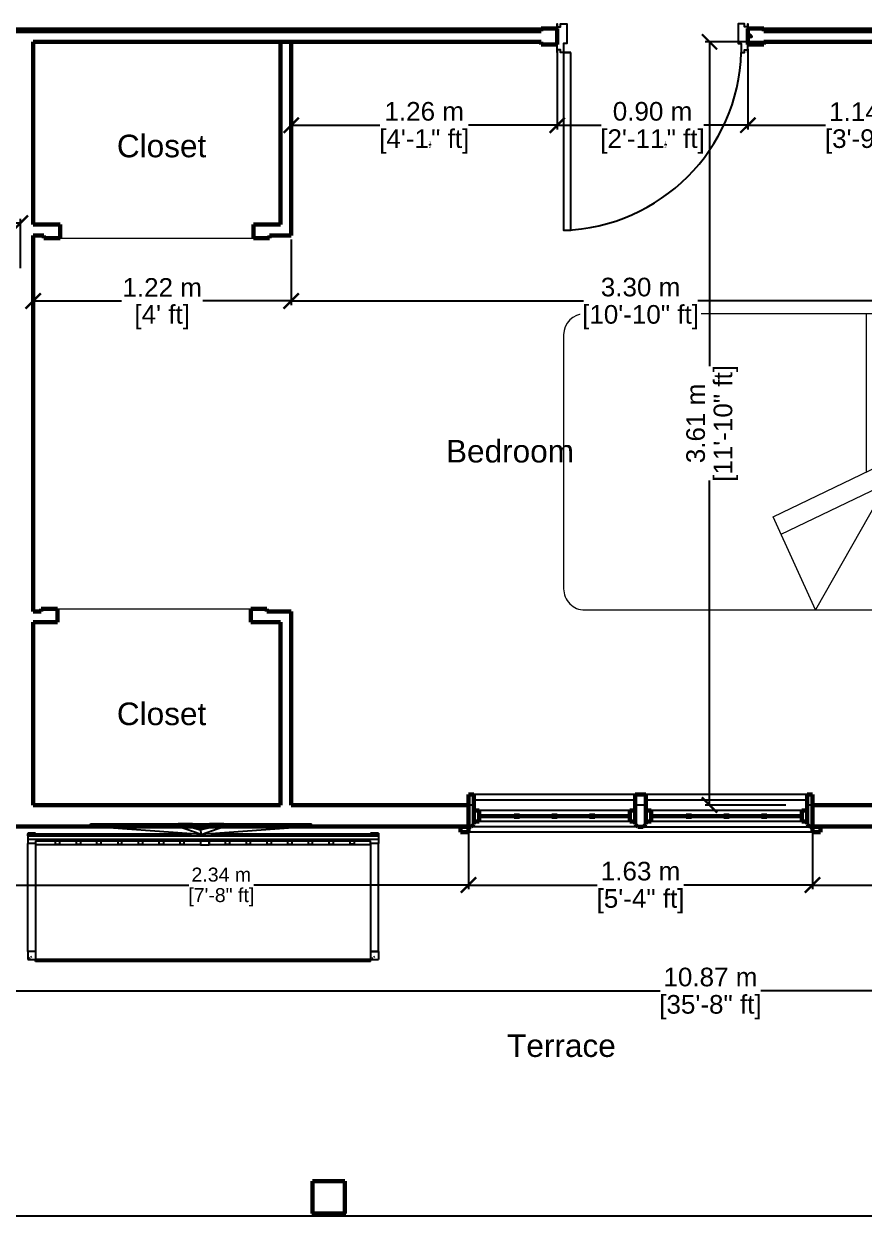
# Model space of a CAD drawing. Header units: metres. Extents: x 12.2 to 77.2, y 18.8 to 35.5.
# Drawn here: x 30.95 to 34.93, y 19.72 to 25.36 of the extents above; entities that cross this region are included whole.
import ezdxf
from ezdxf.enums import TextEntityAlignment as Align

# ---------------------------------------------------------------- set-up
doc = ezdxf.new("R2010")
doc.units = ezdxf.units.M
doc.layers.get('Defpoints').update_dxf_attribs({"lineweight": 0})
for name, color, linetype, lineweight in [('0inne_gulv', 7, 'Continuous', 13), ('200', 7, 'Continuous', 0), ('A-WALL', 250, 'Continuous', 60), ('inne_gulv', 7, 'Continuous', 15)]:
    doc.layers.add(name, color=color, linetype=linetype, lineweight=lineweight)
doc.styles.get("Standard").update_dxf_attribs({"font": 'arial.ttf'})
doc.styles.add('TEXTS', font='swissl.ttf')
doc.dimstyles.new('Copy of DIMTEXT', dxfattribs={"dimscale": 0.3, "dimtxt": 0.22, "dimasz": 0.18, "dimexe": 0.05, "dimexo": 0.05, "dimgap": 0.05, "dimtad": 0, "dimzin": 1, "dimdsep": 46, "dimtxsty": 'TEXTS', "dimblk": 'ARCHTICK', "dimcen": 0.1, "dimclrd": 256, "dimclre": 6, "dimclrt": 7, "dimadec": 0, "dimazin": 0, "dimtfac": 0.15, "dimtix": 1, "dimtofl": 0, "dimtmove": 1, "dimatfit": 3, "dimldrblk": 'OPEN', "dimfxl": 1, "dimtolj": 1, "dimtzin": 0, "dimarcsym": 0})

# ---------------------------------------------------------------- blocks, each defined once
blk = doc.blocks.new('nmjkl')
at = {"layer": '200'}
for p, q in [((35611.2191, 16327.3347), (35611.7191, 16327.3347)), ((35611.2191, 16326.8347), (35611.2191, 16327.3347)), ((35611.7191, 16327.3347), (35611.7191, 16326.8347)), ((35613.2367, 16327.3347), (35611.8367, 16327.3347)), ((35611.8367, 16327.3347), (35611.8367, 16325.4347)), ((35613.2367, 16325.4347), (35613.2367, 16327.3347)), ((35613.308, 16327.3347), (35613.808, 16327.3347)), ((35613.308, 16326.8347), (35613.308, 16327.3347)), ((35613.808, 16327.3347), (35613.808, 16326.8347)), ((35613.2367, 16327.2847), (35611.8367, 16327.2847)), ((35611.9267, 16327.2447), (35612.4967, 16327.2447)), ((35613.1467, 16327.2447), (35612.5767, 16327.2447)), ((35611.4691, 16327.203), (35611.4691, 16327.078)), ((35611.8967, 16326.9747), (35611.8967, 16327.2147)), ((35612.5267, 16327.2147), (35612.5267, 16326.9747)), ((35612.5467, 16327.2147), (35612.5467, 16326.9747)), ((35613.1767, 16326.9747), (35613.1767, 16327.2147)), ((35613.558, 16327.203), (35613.558, 16327.078)), ((35611.3609, 16327.0155), (35611.4691, 16327.078)), ((35611.5774, 16327.0155), (35611.4691, 16327.078)), ((35613.4498, 16327.0155), (35613.558, 16327.078)), ((35613.6663, 16327.0155), (35613.558, 16327.078)), ((35612.4967, 16326.9447), (35611.9267, 16326.9447)), ((35612.5767, 16326.9447), (35613.1467, 16326.9447)), ((35612.6367, 16326.8647), (35611.8367, 16326.8647)), ((35612.7967, 16326.3247), (35612.5367, 16326.8647)), ((35612.8787, 16326.362), (35612.6367, 16326.8647)), ((35612.6367, 16326.8647), (35613.2367, 16326.5247)), ((35611.7191, 16326.8347), (35611.2191, 16326.8347)), ((35611.4191, 16326.8097), (35611.4191, 16326.8347)), ((35611.5191, 16326.8097), (35611.4191, 16326.8097)), ((35611.5191, 16326.8097), (35611.5191, 16326.8347)), ((35613.808, 16326.8347), (35613.308, 16326.8347)), ((35613.508, 16326.8097), (35613.508, 16326.8347)), ((35613.608, 16326.8097), (35613.508, 16326.8097)), ((35613.608, 16326.8097), (35613.608, 16326.8347)), ((35611.8367, 16326.7647), (35612.5848, 16326.7647)), ((35613.2367, 16326.5247), (35612.7967, 16326.3247)), ((35611.9367, 16325.3347), (35613.1367, 16325.3347))]:
    blk.add_line(p, q, dxfattribs=at)
for centre, radius in [((35611.4691, 16327.078), 0.15), ((35611.4691, 16327.078), 0.125), ((35613.558, 16327.078), 0.15), ((35613.558, 16327.078), 0.125), ((35611.4691, 16327.078), 0.05), ((35613.558, 16327.078), 0.05)]:
    blk.add_circle(centre, radius, dxfattribs=at)
for centre, radius, start, end in [((35611.9267, 16327.2147), 0.03, 90, 180), ((35612.4967, 16327.2147), 0.03, 0, 90), ((35612.5767, 16327.2147), 0.03, 90, 180), ((35613.1467, 16327.2147), 0.03, 0, 90), ((35611.9267, 16326.9747), 0.03, 180, 270), ((35612.4967, 16326.9747), 0.03, 270, 0), ((35612.5767, 16326.9747), 0.03, 180, 270), ((35613.1467, 16326.9747), 0.03, 270, 0), ((35611.9367, 16325.4347), 0.1, 180, 270), ((35613.1367, 16325.4347), 0.1, 270, 0)]:
    blk.add_arc(centre, radius, start, end, dxfattribs=at)
blk = doc.blocks.new('*U18')
blk.add_lwpolyline([(33.6, 1124.4, -0.396717), (966.4, 192)], format="xyb")
for points in [[(72, 192), (33.6, 192), (33.6, 1124.4), (72, 1124.4)], [(33.6, 192), (16.8, 192), (16.8, 192), (16.8, 192), (16.8, 192), (16.8, 177), (0, 177), (0, 190.9), (0, 40.9), (0, 55.9), (16.8, 55.9), (16.8, 40.9), (33.6, 40.9), (33.6, 40.9), (50, 40.9), (50, 144), (33.6, 144)], [(1000, 177), (1000, 192), (1000, 192), (1000, 40.9), (1000, 55.9), (983.2, 55.9), (983.2, 40.9), (966.4, 40.9), (966.4, 40.9), (950, 40.9), (950, 144), (966.4, 144), (966.4, 192), (983.2, 192), (983.2, 177)]]:
    blk.add_lwpolyline(points, close=True)
blk.add_lwpolyline([(33.6, 192), (72, 192)])
blk = doc.blocks.new('_ArchTick')
at = {"color": 0, "linetype": 'ByBlock', "const_width": 0.15}
blk.add_lwpolyline([(-0.5, -0.5), (0.5, 0.5)], dxfattribs=at)
blk = doc.blocks.new('*D57')
at = {"layer": '0inne_gulv', "color": 6, "lineweight": -2, "transparency": 16777216}
for p, q in [((28.7634, 21.1488), (28.7634, 20.7688)), ((39.6346, 21.1488), (39.6346, 20.7688))]:
    blk.add_line(p, q, dxfattribs=at)
at = {"layer": '0inne_gulv', "lineweight": -2, "transparency": 16777216}
for p, q in [((28.7634, 20.7888), (33.9615, 20.7888)), ((39.6346, 20.7888), (34.4365, 20.7888))]:
    blk.add_line(p, q, dxfattribs=at)
at = {"layer": 'Defpoints', "color": 0, "lineweight": 120, "transparency": 16777216}
for p in [(28.7634, 21.5659), (39.6346, 21.5659), (39.6346, 20.7888)]:
    blk.add_point(p, dxfattribs=at)
at = {"layer": '0inne_gulv', "lineweight": -2, "transparency": 16777216, "xscale": 0.072, "yscale": 0.072, "zscale": 0.072, "rotation": 180}
blk.add_blockref('_ArchTick', (28.7634, 20.7888), dxfattribs=at)
at = {"layer": '0inne_gulv', "lineweight": -2, "transparency": 16777216, "xscale": 0.072, "yscale": 0.072, "zscale": 0.072}
blk.add_blockref('_ArchTick', (39.6346, 20.7888), dxfattribs=at)
at = {"layer": '0inne_gulv', "color": 7, "transparency": 16777216, "insert": (34.199, 20.8541), "char_height": 0.088, "attachment_point": 5, "style": 'TEXTS', "bg_fill": 3, "box_fill_scale": 1.1, "bg_fill_color": 256, "bg_fill_true_color": 13158600, "bg_fill_transparency": 0}
blk.add_mtext('\\A1;10.87 m', dxfattribs=at)
at = {"layer": '0inne_gulv', "color": 7, "transparency": 16777216, "insert": (34.199, 20.7122), "char_height": 0.088, "attachment_point": 5, "style": 'TEXTS', "bg_fill": 3, "box_fill_scale": 1.1, "bg_fill_color": 256, "bg_fill_true_color": 13158600, "bg_fill_transparency": 0}
blk.add_mtext('\\A1;[35\'-8" ft]', dxfattribs=at)
blk = doc.blocks.new('_Open')
at = {"color": 0, "linetype": 'ByBlock', "lineweight": -2}
for p, q in [((-1, 0.167), (0, 0)), ((-1, -0.167), (0, 0)), ((0, 0), (-1, 0))]:
    blk.add_line(p, q, dxfattribs=at)
blk = doc.blocks.new('*D60')
at = {"layer": '0inne_gulv', "color": 6, "lineweight": -2, "transparency": 16777216}
for p, q in [((30.7192, 21.5509), (30.7192, 21.2743)), ((33.056, 21.5509), (33.056, 21.2743))]:
    blk.add_line(p, q, dxfattribs=at)
at = {"layer": '0inne_gulv', "lineweight": -2, "transparency": 16777216}
for p, q in [((30.7192, 21.2893), (31.7339, 21.2893)), ((33.056, 21.2893), (32.0413, 21.2893))]:
    blk.add_line(p, q, dxfattribs=at)
at = {"layer": 'Defpoints', "color": 0, "transparency": 16777216}
for p in [(30.7192, 21.5659), (33.056, 21.5659), (33.056, 21.2893)]:
    blk.add_point(p, dxfattribs=at)
at = {"layer": '0inne_gulv', "lineweight": -2, "transparency": 16777216, "xscale": 0.054, "yscale": 0.054, "zscale": 0.054, "rotation": 180}
blk.add_blockref('_ArchTick', (30.7192, 21.2893), dxfattribs=at)
at = {"layer": '0inne_gulv', "lineweight": -2, "transparency": 16777216, "xscale": 0.054, "yscale": 0.054, "zscale": 0.054}
blk.add_blockref('_ArchTick', (33.056, 21.2893), dxfattribs=at)
at = {"layer": '0inne_gulv', "color": 7, "transparency": 16777216, "insert": (31.8876, 21.3382), "char_height": 0.066, "attachment_point": 5, "style": 'TEXTS', "bg_fill": 3, "box_fill_scale": 1.1, "bg_fill_color": 256, "bg_fill_true_color": 13158600, "bg_fill_transparency": 0}
blk.add_mtext('\\A1;2.34 m', dxfattribs=at)
at = {"layer": '0inne_gulv', "color": 7, "transparency": 16777216, "insert": (31.8876, 21.2318), "char_height": 0.066, "attachment_point": 5, "style": 'TEXTS', "bg_fill": 3, "box_fill_scale": 1.1, "bg_fill_color": 256, "bg_fill_true_color": 13158600, "bg_fill_transparency": 0}
blk.add_mtext('\\A1;[7\'-8" ft]', dxfattribs=at)
blk = doc.blocks.new('*D61')
at = {"layer": '0inne_gulv', "color": 6, "lineweight": -2, "transparency": 16777216}
for p, q in [((33.056, 21.5459), (33.056, 21.2693)), ((34.6816, 21.5453), (34.6816, 21.2693))]:
    blk.add_line(p, q, dxfattribs=at)
at = {"layer": '0inne_gulv', "lineweight": -2, "transparency": 16777216}
for p, q in [((33.056, 21.2893), (33.6639, 21.2893)), ((34.6816, 21.2893), (34.0737, 21.2893))]:
    blk.add_line(p, q, dxfattribs=at)
at = {"layer": 'Defpoints', "color": 0, "transparency": 16777216}
for p in [(33.056, 21.5659), (34.6816, 21.5653), (34.6816, 21.2893)]:
    blk.add_point(p, dxfattribs=at)
at = {"layer": '0inne_gulv', "lineweight": -2, "transparency": 16777216, "xscale": 0.072, "yscale": 0.072, "zscale": 0.072, "rotation": 180}
blk.add_blockref('_ArchTick', (33.056, 21.2893), dxfattribs=at)
at = {"layer": '0inne_gulv', "lineweight": -2, "transparency": 16777216, "xscale": 0.072, "yscale": 0.072, "zscale": 0.072}
blk.add_blockref('_ArchTick', (34.6816, 21.2893), dxfattribs=at)
at = {"layer": '0inne_gulv', "color": 7, "transparency": 16777216, "insert": (33.8688, 21.3545), "char_height": 0.088, "attachment_point": 5, "style": 'TEXTS', "bg_fill": 3, "box_fill_scale": 1.1, "bg_fill_color": 256, "bg_fill_true_color": 13158600, "bg_fill_transparency": 0}
blk.add_mtext('\\A1;1.63 m', dxfattribs=at)
at = {"layer": '0inne_gulv', "color": 7, "transparency": 16777216, "insert": (33.8688, 21.2126), "char_height": 0.088, "attachment_point": 5, "style": 'TEXTS', "bg_fill": 3, "box_fill_scale": 1.1, "bg_fill_color": 256, "bg_fill_true_color": 13158600, "bg_fill_transparency": 0}
blk.add_mtext('\\A1;[5\'-4" ft]', dxfattribs=at)
blk = doc.blocks.new('*D62')
at = {"layer": '0inne_gulv', "color": 6, "lineweight": -2, "transparency": 16777216}
for p, q in [((34.6816, 21.5453), (34.6816, 21.2693)), ((35.7484, 21.5459), (35.7484, 21.2693))]:
    blk.add_line(p, q, dxfattribs=at)
at = {"layer": '0inne_gulv', "lineweight": -2, "transparency": 16777216}
for p, q in [((34.6816, 21.2893), (35.0101, 21.2893)), ((35.7484, 21.2893), (35.4199, 21.2893))]:
    blk.add_line(p, q, dxfattribs=at)
at = {"layer": 'Defpoints', "color": 0, "transparency": 16777216}
for p in [(34.6816, 21.5653), (35.7484, 21.5659), (35.7484, 21.2893)]:
    blk.add_point(p, dxfattribs=at)
at = {"layer": '0inne_gulv', "lineweight": -2, "transparency": 16777216, "xscale": 0.072, "yscale": 0.072, "zscale": 0.072, "rotation": 180}
blk.add_blockref('_ArchTick', (34.6816, 21.2893), dxfattribs=at)
at = {"layer": '0inne_gulv', "lineweight": -2, "transparency": 16777216, "xscale": 0.072, "yscale": 0.072, "zscale": 0.072}
blk.add_blockref('_ArchTick', (35.7484, 21.2893), dxfattribs=at)
at = {"layer": '0inne_gulv', "color": 7, "transparency": 16777216, "insert": (35.215, 21.3545), "char_height": 0.088, "attachment_point": 5, "style": 'TEXTS', "bg_fill": 3, "box_fill_scale": 1.1, "bg_fill_color": 256, "bg_fill_true_color": 13158600, "bg_fill_transparency": 0}
blk.add_mtext('\\A1;1.07 m', dxfattribs=at)
at = {"layer": '0inne_gulv', "color": 7, "transparency": 16777216, "insert": (35.215, 21.2126), "char_height": 0.088, "attachment_point": 5, "style": 'TEXTS', "bg_fill": 3, "box_fill_scale": 1.1, "bg_fill_color": 256, "bg_fill_true_color": 13158600, "bg_fill_transparency": 0}
blk.add_mtext('\\A1;[3\'-6" ft]', dxfattribs=at)
blk = doc.blocks.new('*D67')
at = {"layer": '0inne_gulv', "color": 6, "lineweight": -2, "transparency": 16777216}
for p, q in [((32.2178, 24.3399), (32.2178, 24.0297)), ((30.9986, 24.1443), (30.9986, 24.0297))]:
    blk.add_line(p, q, dxfattribs=at)
at = {"layer": '0inne_gulv', "lineweight": -2, "transparency": 16777216}
for p, q in [((30.9986, 24.0497), (31.4165, 24.0497)), ((32.2178, 24.0497), (31.7999, 24.0497))]:
    blk.add_line(p, q, dxfattribs=at)
at = {"layer": 'Defpoints', "color": 0, "transparency": 16777216}
for p in [(32.2178, 24.3599), (30.9986, 24.1643), (32.2178, 24.0497)]:
    blk.add_point(p, dxfattribs=at)
at = {"layer": '0inne_gulv', "lineweight": -2, "transparency": 16777216, "xscale": 0.072, "yscale": 0.072, "zscale": 0.072, "rotation": 180}
blk.add_blockref('_ArchTick', (30.9986, 24.0497), dxfattribs=at)
at = {"layer": '0inne_gulv', "lineweight": -2, "transparency": 16777216, "xscale": 0.072, "yscale": 0.072, "zscale": 0.072}
blk.add_blockref('_ArchTick', (32.2178, 24.0497), dxfattribs=at)
at = {"layer": '0inne_gulv', "color": 7, "transparency": 16777216, "insert": (31.6082, 24.1137), "char_height": 0.088, "attachment_point": 5, "style": 'TEXTS', "bg_fill": 3, "box_fill_scale": 1.1, "bg_fill_color": 256, "bg_fill_true_color": 13158600, "bg_fill_transparency": 0}
blk.add_mtext('\\A1;1.22 m', dxfattribs=at)
at = {"layer": '0inne_gulv', "color": 7, "transparency": 16777216, "insert": (31.6082, 23.9731), "char_height": 0.088, "attachment_point": 5, "style": 'TEXTS', "bg_fill": 3, "box_fill_scale": 1.1, "bg_fill_color": 256, "bg_fill_true_color": 13158600, "bg_fill_transparency": 0}
blk.add_mtext("\\A1;[4' ft]", dxfattribs=at)
blk = doc.blocks.new('*D68')
at = {"layer": '0inne_gulv', "color": 6, "lineweight": -2, "transparency": 16777216}
for p, q in [((32.2178, 24.3399), (32.2178, 24.0297)), ((35.5198, 24.0497), (35.5198, 24.0697))]:
    blk.add_line(p, q, dxfattribs=at)
at = {"layer": '0inne_gulv', "lineweight": -2, "transparency": 16777216}
for p, q in [((32.2178, 24.0497), (33.5987, 24.0497)), ((35.5198, 24.0497), (34.1389, 24.0497))]:
    blk.add_line(p, q, dxfattribs=at)
at = {"layer": 'Defpoints', "color": 0, "transparency": 16777216}
for p in [(32.2178, 24.3599), (35.5198, 24.0497), (35.5198, 24.0497)]:
    blk.add_point(p, dxfattribs=at)
at = {"layer": '0inne_gulv', "lineweight": -2, "transparency": 16777216, "xscale": 0.072, "yscale": 0.072, "zscale": 0.072, "rotation": 180}
blk.add_blockref('_ArchTick', (32.2178, 24.0497), dxfattribs=at)
at = {"layer": '0inne_gulv', "lineweight": -2, "transparency": 16777216, "xscale": 0.072, "yscale": 0.072, "zscale": 0.072}
blk.add_blockref('_ArchTick', (35.5198, 24.0497), dxfattribs=at)
at = {"layer": '0inne_gulv', "color": 7, "transparency": 16777216, "insert": (33.8688, 24.1149), "char_height": 0.088, "attachment_point": 5, "style": 'TEXTS', "bg_fill": 3, "box_fill_scale": 1.1, "bg_fill_color": 256, "bg_fill_true_color": 13158600, "bg_fill_transparency": 0}
blk.add_mtext('\\A1;3.30 m', dxfattribs=at)
at = {"layer": '0inne_gulv', "color": 7, "transparency": 16777216, "insert": (33.8688, 23.9731), "char_height": 0.088, "attachment_point": 5, "style": 'TEXTS', "bg_fill": 3, "box_fill_scale": 1.1, "bg_fill_color": 256, "bg_fill_true_color": 13158600, "bg_fill_transparency": 0}
blk.add_mtext('\\A1;[10\'-10" ft]', dxfattribs=at)
blk = doc.blocks.new('*D69')
at = {"layer": '0inne_gulv', "color": 6, "lineweight": -2, "transparency": 16777216}
for p, q in [((34.5548, 25.2743), (34.1748, 25.2743)), ((34.5548, 21.6675), (34.1748, 21.6675))]:
    blk.add_line(p, q, dxfattribs=at)
at = {"layer": '0inne_gulv', "lineweight": -2, "transparency": 16777216}
for p, q in [((34.1948, 25.2743), (34.1948, 23.741)), ((34.1948, 21.6675), (34.1948, 23.2009))]:
    blk.add_line(p, q, dxfattribs=at)
at = {"layer": 'Defpoints', "color": 0, "transparency": 16777216}
for p in [(34.5909, 25.2743), (34.1948, 21.6675), (34.7645, 21.6675)]:
    blk.add_point(p, dxfattribs=at)
at = {"layer": '0inne_gulv', "lineweight": -2, "transparency": 16777216, "xscale": 0.072, "yscale": 0.072, "zscale": 0.072}
for p, rotation in [((34.1948, 25.2743), 90), ((34.1948, 21.6675), 270)]:
    blk.add_blockref('_ArchTick', p, dxfattribs=dict(at, rotation=rotation))
at = {"layer": '0inne_gulv', "color": 7, "transparency": 16777216, "insert": (34.1296, 23.4709), "char_height": 0.088, "attachment_point": 5, "rotation": 90, "style": 'TEXTS', "bg_fill": 3, "box_fill_scale": 1.1, "bg_fill_color": 256, "bg_fill_true_color": 13158600, "bg_fill_transparency": 0}
blk.add_mtext('\\A1;3.61 m', dxfattribs=at)
at = {"layer": '0inne_gulv', "color": 7, "transparency": 16777216, "insert": (34.2715, 23.4709), "char_height": 0.088, "attachment_point": 5, "rotation": 90, "style": 'TEXTS', "bg_fill": 3, "box_fill_scale": 1.1, "bg_fill_color": 256, "bg_fill_true_color": 13158600, "bg_fill_transparency": 0}
blk.add_mtext('\\A1;[11\'-10" ft]', dxfattribs=at)
blk = doc.blocks.new('*D70')
at = {"layer": '0inne_gulv', "color": 6, "lineweight": -2, "transparency": 16777216}
for p, q in [((33.4751, 25.2403), (33.4751, 24.8603)), ((32.2178, 24.9667), (32.2178, 24.8603))]:
    blk.add_line(p, q, dxfattribs=at)
at = {"layer": '0inne_gulv', "lineweight": -2, "transparency": 16777216}
for p, q in [((32.2178, 24.8803), (32.637, 24.8803)), ((33.4751, 24.8803), (33.0559, 24.8803))]:
    blk.add_line(p, q, dxfattribs=at)
at = {"layer": 'Defpoints', "color": 0, "transparency": 16777216}
for p in [(33.4751, 25.2616), (32.2178, 24.9867), (33.4751, 24.8803)]:
    blk.add_point(p, dxfattribs=at)
at = {"layer": '0inne_gulv', "lineweight": -2, "transparency": 16777216, "xscale": 0.072, "yscale": 0.072, "zscale": 0.072, "rotation": 180}
blk.add_blockref('_ArchTick', (32.2178, 24.8803), dxfattribs=at)
at = {"layer": '0inne_gulv', "lineweight": -2, "transparency": 16777216, "xscale": 0.072, "yscale": 0.072, "zscale": 0.072}
blk.add_blockref('_ArchTick', (33.4751, 24.8803), dxfattribs=at)
at = {"layer": '0inne_gulv', "color": 7, "transparency": 16777216, "insert": (32.8465, 24.9455), "char_height": 0.088, "attachment_point": 5, "style": 'TEXTS', "bg_fill": 3, "box_fill_scale": 1.1, "bg_fill_color": 256, "bg_fill_true_color": 13158600, "bg_fill_transparency": 0}
blk.add_mtext('\\A1;1.26 m', dxfattribs=at)
at = {"layer": '0inne_gulv', "color": 7, "transparency": 16777216, "insert": (32.8465, 24.8037), "char_height": 0.088, "attachment_point": 5, "style": 'TEXTS', "bg_fill": 3, "box_fill_scale": 1.1, "bg_fill_color": 256, "bg_fill_true_color": 13158600, "bg_fill_transparency": 0}
blk.add_mtext('\\A1;[4\'-1{\\H0.15x;\\S1/2;}" ft]', dxfattribs=at)
blk = doc.blocks.new('*D71')
at = {"layer": '0inne_gulv', "color": 6, "lineweight": -2, "transparency": 16777216}
for p, q in [((33.4751, 25.2403), (33.4751, 24.8603)), ((34.3757, 25.2403), (34.3757, 24.8603))]:
    blk.add_line(p, q, dxfattribs=at)
at = {"layer": '0inne_gulv', "lineweight": -2, "transparency": 16777216}
for p, q in [((33.4751, 24.8803), (33.6834, 24.8803)), ((34.3757, 24.8803), (34.1674, 24.8803))]:
    blk.add_line(p, q, dxfattribs=at)
at = {"layer": 'Defpoints', "color": 0, "transparency": 16777216}
for p in [(33.4751, 25.2616), (34.3757, 25.2616), (34.3757, 24.8803)]:
    blk.add_point(p, dxfattribs=at)
at = {"layer": '0inne_gulv', "lineweight": -2, "transparency": 16777216, "xscale": 0.072, "yscale": 0.072, "zscale": 0.072, "rotation": 180}
blk.add_blockref('_ArchTick', (33.4751, 24.8803), dxfattribs=at)
at = {"layer": '0inne_gulv', "lineweight": -2, "transparency": 16777216, "xscale": 0.072, "yscale": 0.072, "zscale": 0.072}
blk.add_blockref('_ArchTick', (34.3757, 24.8803), dxfattribs=at)
at = {"layer": '0inne_gulv', "color": 7, "transparency": 16777216, "insert": (33.9254, 24.9455), "char_height": 0.088, "attachment_point": 5, "style": 'TEXTS', "bg_fill": 3, "box_fill_scale": 1.1, "bg_fill_color": 256, "bg_fill_true_color": 13158600, "bg_fill_transparency": 0}
blk.add_mtext('\\A1;0.90 m', dxfattribs=at)
at = {"layer": '0inne_gulv', "color": 7, "transparency": 16777216, "insert": (33.9254, 24.8037), "char_height": 0.088, "attachment_point": 5, "style": 'TEXTS', "bg_fill": 3, "box_fill_scale": 1.1, "bg_fill_color": 256, "bg_fill_true_color": 13158600, "bg_fill_transparency": 0}
blk.add_mtext('\\A1;[2\'-11{\\H0.15x;\\S1/2;}" ft]', dxfattribs=at)
blk = doc.blocks.new('*D28')
at = {"layer": '0inne_gulv', "color": 6, "lineweight": -2, "transparency": 16777216}
for p, q in [((34.3757, 25.2403), (34.3757, 24.8603)), ((35.5198, 24.8803), (35.5198, 24.9003))]:
    blk.add_line(p, q, dxfattribs=at)
at = {"layer": '0inne_gulv', "lineweight": -2, "transparency": 16777216}
for p, q in [((34.3757, 24.8803), (34.7428, 24.8803)), ((35.5198, 24.8803), (35.1527, 24.8803))]:
    blk.add_line(p, q, dxfattribs=at)
at = {"layer": 'Defpoints', "color": 0, "transparency": 16777216}
for p in [(34.3757, 25.2616), (35.5198, 24.8803), (35.5198, 24.8803)]:
    blk.add_point(p, dxfattribs=at)
at = {"layer": '0inne_gulv', "lineweight": -2, "transparency": 16777216, "xscale": 0.072, "yscale": 0.072, "zscale": 0.072, "rotation": 180}
blk.add_blockref('_ArchTick', (34.3757, 24.8803), dxfattribs=at)
at = {"layer": '0inne_gulv', "lineweight": -2, "transparency": 16777216, "xscale": 0.072, "yscale": 0.072, "zscale": 0.072}
blk.add_blockref('_ArchTick', (35.5198, 24.8803), dxfattribs=at)
at = {"layer": '0inne_gulv', "color": 7, "transparency": 16777216, "insert": (34.9477, 24.9443), "char_height": 0.088, "attachment_point": 5, "style": 'TEXTS', "bg_fill": 3, "box_fill_scale": 1.1, "bg_fill_color": 256, "bg_fill_true_color": 13158600, "bg_fill_transparency": 0}
blk.add_mtext('\\A1;1.14 m', dxfattribs=at)
at = {"layer": '0inne_gulv', "color": 7, "transparency": 16777216, "insert": (34.9477, 24.8037), "char_height": 0.088, "attachment_point": 5, "style": 'TEXTS', "bg_fill": 3, "box_fill_scale": 1.1, "bg_fill_color": 256, "bg_fill_true_color": 13158600, "bg_fill_transparency": 0}
blk.add_mtext('\\A1;[3\'-9" ft]', dxfattribs=at)
blk = doc.blocks.new('*D56')
at = {"layer": '0inne_gulv', "color": 6, "lineweight": -2, "transparency": 16777216}
for p, q in [((28.865, 24.2782), (28.865, 24.4373)), ((30.9383, 24.2043), (30.9383, 24.4373))]:
    blk.add_line(p, q, dxfattribs=at)
at = {"layer": '0inne_gulv', "lineweight": -2, "transparency": 16777216}
for p, q in [((28.865, 24.4173), (29.6922, 24.4173)), ((30.9383, 24.4173), (30.1111, 24.4173))]:
    blk.add_line(p, q, dxfattribs=at)
at = {"layer": 'Defpoints', "color": 0, "transparency": 16777216}
for p in [(30.9383, 24.4173), (28.865, 24.2582), (30.9383, 24.1843)]:
    blk.add_point(p, dxfattribs=at)
at = {"layer": '0inne_gulv', "lineweight": -2, "transparency": 16777216, "xscale": 0.072, "yscale": 0.072, "zscale": 0.072, "rotation": 180}
blk.add_blockref('_ArchTick', (28.865, 24.4173), dxfattribs=at)
at = {"layer": '0inne_gulv', "lineweight": -2, "transparency": 16777216, "xscale": 0.072, "yscale": 0.072, "zscale": 0.072}
blk.add_blockref('_ArchTick', (30.9383, 24.4173), dxfattribs=at)
at = {"layer": '0inne_gulv', "color": 7, "transparency": 16777216, "insert": (29.9016, 24.4826), "char_height": 0.088, "attachment_point": 5, "style": 'TEXTS', "bg_fill": 3, "box_fill_scale": 1.1, "bg_fill_color": 256, "bg_fill_true_color": 13158600, "bg_fill_transparency": 0}
blk.add_mtext('\\A1;2.07 m', dxfattribs=at)
at = {"layer": '0inne_gulv', "color": 7, "transparency": 16777216, "insert": (29.9016, 24.3407), "char_height": 0.088, "attachment_point": 5, "style": 'TEXTS', "bg_fill": 3, "box_fill_scale": 1.1, "bg_fill_color": 256, "bg_fill_true_color": 13158600, "bg_fill_transparency": 0}
blk.add_mtext('\\A1;[6\'-9{\\H0.15x;\\S3/4;}" ft]', dxfattribs=at)

msp = doc.modelspace()

# ---------------------------------------------------------------- linework, layer by layer
for p, q in [((33.3989, 25.3378), (29.9373, 25.3378)), ((34.3757, 25.3147), (34.3807, 25.3147)), ((34.3807, 25.3163), (34.3823, 25.3163)), ((34.3807, 25.3163), (34.3807, 25.3147)), ((34.3807, 25.3147), (34.3807, 25.2925)), ((34.3823, 25.3115), (34.3823, 25.3163)), ((34.3823, 25.3115), (34.3848, 25.3115)), ((34.3823, 25.3115), (34.3823, 25.2988)), ((34.3868, 25.311), (34.3848, 25.3115)), ((34.3868, 25.311), (34.3886, 25.3099)), ((34.3886, 25.3099), (34.3938, 25.3048)), ((34.3944, 25.3039), (34.3938, 25.3048)), ((34.3948, 25.3029), (34.3944, 25.3039)), ((34.395, 25.3019), (34.3948, 25.3029)), ((34.395, 25.3019), (34.395, 25.3)), ((35.5833, 25.3378), (34.4519, 25.3378)), ((34.3757, 25.2925), (34.3807, 25.2925)), ((34.3807, 25.2925), (34.3807, 25.2909)), ((34.3807, 25.2909), (34.3823, 25.2909)), ((34.3823, 25.2988), (34.3938, 25.2988)), ((34.3823, 25.2984), (34.3823, 25.2988)), ((34.3942, 25.2984), (34.3823, 25.2984)), ((34.3823, 25.2945), (34.3823, 25.2984)), ((34.3942, 25.2945), (34.3823, 25.2945)), ((34.3823, 25.2945), (34.3823, 25.2909)), ((34.3944, 25.299), (34.3938, 25.2988)), ((34.3942, 25.2984), (34.3942, 25.2945)), ((34.3948, 25.2994), (34.3944, 25.299)), ((34.3948, 25.2994), (34.395, 25.3)), ((33.8434, 21.7171), (33.0814, 21.7171)), ((34.6562, 21.7171), (33.8942, 21.7171)), ((33.0814, 21.6675), (33.056, 21.6675)), ((33.0814, 21.6917), (33.8434, 21.6917)), ((33.818, 21.6409), (33.1068, 21.6409)), ((33.8942, 21.6675), (33.8434, 21.6675)), ((33.8942, 21.6917), (34.6562, 21.6917)), ((34.6308, 21.6409), (33.9196, 21.6409)), ((34.6816, 21.6675), (34.6562, 21.6675)), ((33.818, 21.5901), (33.1068, 21.5901)), ((34.6308, 21.5901), (33.9196, 21.5901)), ((31.0101, 21.5346), (30.9731, 21.5346)), ((30.9731, 21.5346), (30.9731, 21.5312)), ((30.9731, 21.5312), (31.0101, 21.5312)), ((30.9731, 21.5216), (30.9731, 21.5312)), ((31.0101, 21.5312), (31.0101, 21.5346)), ((31.0101, 21.5312), (31.7464, 21.5312)), ((31.2702, 21.5659), (31.2702, 21.5786)), ((31.2702, 21.5786), (31.6846, 21.5786)), ((31.7464, 21.5312), (31.2702, 21.5659)), ((31.6846, 21.5659), (31.6846, 21.5786)), ((31.7517, 21.5786), (31.6846, 21.5786)), ((31.7924, 21.5278), (31.6846, 21.5659)), ((31.7924, 21.5278), (31.7464, 21.5312)), ((31.7517, 21.5786), (31.7927, 21.5786)), ((31.7924, 21.5278), (31.7915, 21.5556)), ((31.7924, 21.5278), (31.8996, 21.5659)), ((31.8383, 21.5312), (31.7924, 21.5278)), ((31.7927, 21.5659), (31.7926, 21.5559)), ((31.7927, 21.5659), (31.7927, 21.5786)), ((31.7927, 21.5786), (31.8315, 21.5786)), ((31.8996, 21.5786), (31.8315, 21.5786)), ((32.3138, 21.5659), (31.8383, 21.5312)), ((31.8383, 21.5312), (32.5931, 21.5312)), ((31.8996, 21.5659), (31.8996, 21.5786)), ((31.8996, 21.5786), (32.3138, 21.5786)), ((32.3138, 21.5659), (32.3138, 21.5786)), ((32.5931, 21.5346), (32.5931, 21.5312)), ((32.6301, 21.5346), (32.5931, 21.5346)), ((32.5931, 21.5312), (32.6301, 21.5312)), ((32.6301, 21.5346), (32.6301, 21.5312)), ((32.6301, 21.5312), (32.6301, 21.5216)), ((33.0699, 21.5659), (33.056, 21.5659)), ((34.6816, 21.5393), (33.056, 21.5393)), ((33.8561, 21.5647), (33.0687, 21.5647)), ((33.8827, 21.5659), (33.8549, 21.5659)), ((33.8815, 21.5647), (34.6689, 21.5647)), ((34.6816, 21.5659), (34.6677, 21.5659)), ((30.9731, 21.5216), (32.6301, 21.5216)), ((30.9731, 21.5216), (30.9731, 21.5046)), ((32.6301, 21.5046), (30.9731, 21.5046)), ((30.9731, 21.5046), (30.9731, 21.4849)), ((31.0101, 21.4849), (30.9731, 21.4849)), ((30.9731, 20.975), (30.9731, 21.4849)), ((31.0101, 21.4977), (31.1041, 21.4977)), ((31.0101, 21.4977), (31.0101, 21.4849)), ((31.0101, 21.4849), (31.0101, 21.4797)), ((31.7901, 21.4797), (31.0101, 21.4797)), ((31.0101, 21.4797), (31.0101, 20.975)), ((31.1041, 21.4977), (31.1241, 21.4977)), ((31.1041, 21.4822), (31.1041, 21.4977)), ((31.1041, 21.4822), (31.1241, 21.4822)), ((31.1241, 21.4977), (31.2021, 21.4977)), ((31.1241, 21.4822), (31.1241, 21.4977)), ((31.2021, 21.4977), (31.2221, 21.4977)), ((31.2021, 21.4977), (31.2021, 21.4822)), ((31.2021, 21.4822), (31.2221, 21.4822)), ((31.2221, 21.4977), (31.3001, 21.4977)), ((31.2221, 21.4977), (31.2221, 21.4822)), ((31.3001, 21.4977), (31.3201, 21.4977)), ((31.3001, 21.4822), (31.3001, 21.4977)), ((31.3001, 21.4822), (31.3201, 21.4822)), ((31.3201, 21.4977), (31.3981, 21.4977)), ((31.3201, 21.4822), (31.3201, 21.4977)), ((31.3981, 21.4977), (31.4181, 21.4977)), ((31.3981, 21.4977), (31.3981, 21.4822)), ((31.3981, 21.4822), (31.4181, 21.4822)), ((31.4181, 21.4977), (31.4961, 21.4977)), ((31.4181, 21.4822), (31.4181, 21.4977)), ((31.4961, 21.4977), (31.5161, 21.4977)), ((31.4961, 21.4822), (31.4961, 21.4977)), ((31.4961, 21.4822), (31.5161, 21.4822)), ((31.5161, 21.4977), (31.5941, 21.4977)), ((31.5161, 21.4977), (31.5161, 21.4822)), ((31.5941, 21.4977), (31.6141, 21.4977)), ((31.5941, 21.4822), (31.5941, 21.4977)), ((31.5941, 21.4822), (31.6141, 21.4822)), ((31.6141, 21.4977), (31.6921, 21.4977)), ((31.6141, 21.4977), (31.6141, 21.4822)), ((31.6921, 21.4977), (31.7121, 21.4977)), ((31.6921, 21.4977), (31.6921, 21.4822)), ((31.6921, 21.4822), (31.7121, 21.4822)), ((31.7121, 21.4977), (31.7901, 21.4977)), ((31.7121, 21.4822), (31.7121, 21.4977)), ((31.7901, 21.4977), (31.8301, 21.4977)), ((31.7901, 21.4977), (31.7901, 21.4797)), ((31.7901, 21.4797), (31.7901, 21.4787)), ((31.7901, 21.4787), (31.8301, 21.4787)), ((31.8301, 21.4797), (31.8301, 21.4977)), ((31.8301, 21.4977), (31.9071, 21.4977)), ((31.8301, 21.4977), (31.8301, 21.4975)), ((31.8301, 21.4975), (31.8301, 21.4784)), ((32.5931, 21.4797), (31.8301, 21.4797)), ((31.8301, 21.4797), (31.8301, 21.4787)), ((31.8301, 21.4784), (31.8301, 21.4787)), ((31.9071, 21.4977), (31.9271, 21.4977)), ((31.9071, 21.4822), (31.9071, 21.4977)), ((31.9071, 21.4822), (31.9271, 21.4822)), ((31.9271, 21.4977), (32.0051, 21.4977)), ((31.9271, 21.4977), (31.9271, 21.4822)), ((32.0051, 21.4977), (32.0251, 21.4977)), ((32.0051, 21.4977), (32.0051, 21.4822)), ((32.0051, 21.4822), (32.0251, 21.4822)), ((32.0251, 21.4977), (32.1031, 21.4977)), ((32.0251, 21.4822), (32.0251, 21.4977)), ((32.1031, 21.4977), (32.1231, 21.4977)), ((32.1031, 21.4977), (32.1031, 21.4822)), ((32.1031, 21.4822), (32.1231, 21.4822)), ((32.1231, 21.4977), (32.2011, 21.4977)), ((32.1231, 21.4977), (32.1231, 21.4822)), ((32.2011, 21.4977), (32.2211, 21.4977)), ((32.2011, 21.4977), (32.2011, 21.4822)), ((32.2011, 21.4822), (32.2211, 21.4822)), ((32.2211, 21.4977), (32.2991, 21.4977)), ((32.2211, 21.4977), (32.2211, 21.4822)), ((32.2991, 21.4977), (32.3191, 21.4977)), ((32.2991, 21.4822), (32.2991, 21.4977)), ((32.2991, 21.4822), (32.3191, 21.4822)), ((32.3191, 21.4977), (32.3971, 21.4977)), ((32.3191, 21.4822), (32.3191, 21.4977)), ((32.3971, 21.4977), (32.4171, 21.4977)), ((32.3971, 21.4827), (32.3971, 21.4977)), ((32.3971, 21.4827), (32.4171, 21.4827)), ((32.4171, 21.4977), (32.4951, 21.4977)), ((32.4171, 21.4827), (32.4171, 21.4977)), ((32.4951, 21.4977), (32.5151, 21.4977)), ((32.4951, 21.4977), (32.4951, 21.4827)), ((32.5151, 21.4827), (32.4951, 21.4827)), ((32.5151, 21.4977), (32.5151, 21.4827)), ((32.5151, 21.4977), (32.5931, 21.4977)), ((32.5931, 21.4849), (32.5931, 21.4977)), ((32.6301, 21.4849), (32.5931, 21.4849)), ((32.5931, 21.4849), (32.5931, 21.4797)), ((32.5931, 21.4797), (32.5931, 20.975)), ((32.6301, 21.5216), (32.6301, 21.5046)), ((32.6301, 21.5046), (32.6301, 21.4849)), ((32.6301, 20.975), (32.6301, 21.4849)), ((31.0101, 20.975), (30.9731, 20.975)), ((30.9731, 20.975), (30.9731, 20.9746)), ((31.0101, 20.9746), (30.9731, 20.9746)), ((30.9731, 20.9746), (30.9731, 20.9376)), ((31.0101, 20.9746), (31.0101, 20.975)), ((31.0101, 20.9746), (31.0101, 20.9376)), ((32.5931, 20.9746), (32.5931, 20.975)), ((32.6051, 20.975), (32.5931, 20.975)), ((32.5931, 20.9746), (32.6051, 20.9746)), ((32.5931, 20.9746), (32.5931, 20.9376)), ((32.6051, 20.9746), (32.6051, 20.975)), ((32.6301, 20.975), (32.6051, 20.975)), ((32.6051, 20.9746), (32.6301, 20.9746)), ((32.6301, 20.9746), (32.6301, 20.975)), ((32.6301, 20.9746), (32.6301, 20.9376)), ((30.9766, 20.9405), (30.9731, 20.9376)), ((30.9731, 20.9376), (31.0101, 20.9376)), ((30.9826, 20.9453), (30.9793, 20.9426)), ((30.9911, 20.9522), (30.9866, 20.9486)), ((31.0101, 20.9376), (31.0101, 20.9326)), ((32.5931, 20.9376), (31.0101, 20.9376)), ((31.7831, 20.9326), (31.0101, 20.9326)), ((31.0101, 20.9276), (31.0101, 20.9326)), ((31.7831, 20.9276), (31.0101, 20.9276)), ((31.7831, 20.9326), (31.7831, 20.932)), ((31.8201, 20.9326), (31.7831, 20.9326)), ((31.7831, 20.9313), (31.7831, 20.9276)), ((31.8201, 20.9276), (31.7831, 20.9276)), ((31.8201, 20.9326), (31.8201, 20.932)), ((32.5931, 20.9326), (31.8201, 20.9326)), ((31.8201, 20.9313), (31.8201, 20.9276)), ((32.5931, 20.9276), (31.8201, 20.9276)), ((32.5966, 20.9405), (32.5931, 20.9376)), ((32.5931, 20.9376), (32.5931, 20.9326)), ((32.5931, 20.9376), (32.6301, 20.9376)), ((32.5931, 20.9276), (32.5931, 20.9326)), ((32.6026, 20.9453), (32.5993, 20.9426)), ((32.6111, 20.9522), (32.6066, 20.9486)), ((32.3194, 19.7244), (27.087, 19.7244)), ((32.3194, 19.7371), (32.3194, 19.7244)), ((32.4718, 19.7244), (32.3194, 19.7244)), ((32.4718, 19.7371), (32.4718, 19.7244)), ((37.3994, 19.7244), (32.4718, 19.7244))]:
    msp.add_line(p, q)
at = {"layer": '0inne_gulv'}
for p, q in [((31.1256, 24.3472), (32.04, 24.3472)), ((31.1129, 22.5946), (32.0273, 22.5946))]:
    msp.add_line(p, q, dxfattribs=at)
at = {"layer": 'A-WALL'}
for p, q in [((33.3989, 25.3251), (29.9373, 25.3251)), ((33.4751, 25.3378), (33.3989, 25.3378)), ((33.3989, 25.3251), (33.3989, 25.3378)), ((33.4751, 25.3251), (33.4751, 25.3378)), ((33.4751, 25.2743), (33.4751, 25.3251)), ((34.4519, 25.3378), (34.3757, 25.3378)), ((34.3757, 25.3251), (34.3757, 25.3378)), ((34.3757, 25.3147), (34.3757, 25.3251)), ((34.3757, 25.3147), (34.3757, 25.2925)), ((34.4519, 25.3251), (34.4519, 25.3378)), ((35.5706, 25.3251), (34.4519, 25.3251)), ((30.9986, 25.2743), (30.9986, 24.4107)), ((32.167, 25.2743), (30.9986, 25.2743)), ((32.2178, 25.2743), (32.167, 25.2743)), ((32.167, 24.4107), (32.167, 25.2743)), ((32.2178, 25.2743), (32.2178, 24.3599)), ((32.2178, 25.2743), (33.3989, 25.2743)), ((33.3989, 25.2743), (33.3989, 25.2616)), ((33.4751, 25.2616), (33.3989, 25.2616)), ((33.4751, 25.2743), (33.4751, 25.2616)), ((34.3757, 25.2743), (34.3757, 25.2925)), ((34.3757, 25.2743), (34.3757, 25.2616)), ((34.4519, 25.2616), (34.3757, 25.2616)), ((35.5198, 25.2743), (34.4519, 25.2743)), ((34.4519, 25.2743), (34.4519, 25.2616)), ((30.9986, 24.4107), (31.1256, 24.4107)), ((31.1256, 24.3472), (31.1256, 24.4107)), ((32.04, 24.3472), (32.04, 24.4107)), ((32.04, 24.4107), (32.167, 24.4107)), ((30.9986, 24.3599), (30.9986, 22.5819)), ((30.9986, 24.3599), (31.0494, 24.3599)), ((31.0494, 24.3599), (31.0494, 24.3472)), ((31.0494, 24.3472), (31.1256, 24.3472)), ((32.04, 24.3472), (32.1162, 24.3472)), ((32.1162, 24.3599), (32.167, 24.3599)), ((32.1162, 24.3599), (32.1162, 24.3472)), ((32.167, 24.3599), (32.2178, 24.3599)), ((30.9986, 22.5819), (31.0367, 22.5819)), ((31.0367, 22.5946), (31.1129, 22.5946)), ((31.0367, 22.5819), (31.0367, 22.5946)), ((31.1129, 22.5946), (31.1129, 22.5311)), ((32.0273, 22.5946), (32.1035, 22.5946)), ((32.0273, 22.5946), (32.0273, 22.5311)), ((32.1035, 22.5819), (32.1035, 22.5946)), ((32.167, 22.5819), (32.1035, 22.5819)), ((32.2178, 22.5819), (32.167, 22.5819)), ((32.2178, 22.5819), (32.2178, 21.6675)), ((30.9986, 22.5311), (30.9986, 21.6675)), ((30.9986, 22.5311), (31.1129, 22.5311)), ((32.0273, 22.5311), (32.167, 22.5311)), ((32.167, 22.5311), (32.167, 21.6675)), ((33.056, 21.7171), (33.0814, 21.7171)), ((33.056, 21.7171), (33.056, 21.6675)), ((33.0814, 21.7171), (33.0814, 21.6917)), ((33.8434, 21.7171), (33.8942, 21.7171)), ((33.8434, 21.7171), (33.8434, 21.6917)), ((33.8942, 21.7171), (33.8942, 21.6917)), ((34.6562, 21.7171), (34.6816, 21.7171)), ((34.6562, 21.7171), (34.6562, 21.6917)), ((34.6816, 21.7171), (34.6816, 21.6675)), ((30.9986, 21.6675), (32.167, 21.6675)), ((32.2178, 21.6675), (33.056, 21.6675)), ((33.056, 21.6675), (33.056, 21.5659)), ((33.0814, 21.6917), (33.0814, 21.6675)), ((33.0814, 21.6675), (33.0814, 21.6409)), ((33.0814, 21.6409), (33.0814, 21.5901)), ((33.0814, 21.6409), (33.1068, 21.6409)), ((33.1068, 21.6409), (33.1068, 21.6155)), ((33.818, 21.6409), (33.8434, 21.6409)), ((33.818, 21.6409), (33.818, 21.6155)), ((33.8434, 21.6917), (33.8434, 21.6675)), ((33.8434, 21.6675), (33.8434, 21.6409)), ((33.8434, 21.6409), (33.8434, 21.5901)), ((33.8942, 21.6917), (33.8942, 21.6675)), ((33.8942, 21.6675), (33.8942, 21.6409)), ((33.8942, 21.6409), (33.8942, 21.5901)), ((33.8942, 21.6409), (33.9196, 21.6409)), ((33.9196, 21.6409), (33.9196, 21.6155)), ((34.6308, 21.6409), (34.6562, 21.6409)), ((34.6308, 21.6409), (34.6308, 21.6155)), ((34.6562, 21.6917), (34.6562, 21.6675)), ((34.6562, 21.6675), (34.6562, 21.6409)), ((34.6562, 21.6409), (34.6562, 21.5901)), ((34.6816, 21.6675), (35.5198, 21.6675)), ((34.6816, 21.6675), (34.6816, 21.5659)), ((33.0814, 21.5901), (33.1068, 21.5901)), ((33.0814, 21.5901), (33.0814, 21.5774)), ((33.1068, 21.6155), (33.1068, 21.5901)), ((33.2719, 21.6155), (33.1068, 21.6155)), ((33.2719, 21.6155), (33.2719, 21.6187)), ((33.2719, 21.6187), (33.2973, 21.6187)), ((33.2719, 21.6123), (33.2719, 21.6155)), ((33.2973, 21.6155), (33.2719, 21.6155)), ((33.2973, 21.6123), (33.2719, 21.6123)), ((33.2973, 21.6187), (33.2973, 21.6155)), ((33.2973, 21.6155), (33.2973, 21.6123)), ((33.4497, 21.6155), (33.2973, 21.6155)), ((33.4497, 21.6155), (33.4497, 21.6187)), ((33.4497, 21.6187), (33.4751, 21.6187)), ((33.4497, 21.6123), (33.4497, 21.6155)), ((33.4751, 21.6155), (33.4497, 21.6155)), ((33.4751, 21.6123), (33.4497, 21.6123)), ((33.4751, 21.6187), (33.4751, 21.6155)), ((33.4751, 21.6155), (33.4751, 21.6123)), ((33.6275, 21.6155), (33.4751, 21.6155)), ((33.6275, 21.6155), (33.6275, 21.6187)), ((33.6275, 21.6187), (33.6529, 21.6187)), ((33.6275, 21.6123), (33.6275, 21.6155)), ((33.6529, 21.6155), (33.6275, 21.6155)), ((33.6529, 21.6123), (33.6275, 21.6123)), ((33.6529, 21.6187), (33.6529, 21.6155)), ((33.818, 21.6155), (33.6529, 21.6155)), ((33.6529, 21.6155), (33.6529, 21.6123)), ((33.818, 21.6155), (33.818, 21.5901)), ((33.818, 21.5901), (33.8434, 21.5901)), ((33.8434, 21.5901), (33.8434, 21.5774)), ((33.8942, 21.5901), (33.9196, 21.5901)), ((33.8942, 21.5901), (33.8942, 21.5774)), ((33.9196, 21.6155), (33.9196, 21.5901)), ((34.0847, 21.6155), (33.9196, 21.6155)), ((34.0847, 21.6155), (34.0847, 21.6187)), ((34.0847, 21.6187), (34.1101, 21.6187)), ((34.0847, 21.6123), (34.0847, 21.6155)), ((34.1101, 21.6155), (34.0847, 21.6155)), ((34.1101, 21.6123), (34.0847, 21.6123)), ((34.1101, 21.6187), (34.1101, 21.6155)), ((34.1101, 21.6155), (34.1101, 21.6123)), ((34.2625, 21.6155), (34.1101, 21.6155)), ((34.2625, 21.6155), (34.2625, 21.6187)), ((34.2625, 21.6187), (34.2879, 21.6187)), ((34.2625, 21.6123), (34.2625, 21.6155)), ((34.2879, 21.6155), (34.2625, 21.6155)), ((34.2879, 21.6123), (34.2625, 21.6123)), ((34.2879, 21.6187), (34.2879, 21.6155)), ((34.2879, 21.6155), (34.2879, 21.6123)), ((34.4403, 21.6155), (34.2879, 21.6155)), ((34.4403, 21.6155), (34.4403, 21.6187)), ((34.4403, 21.6187), (34.4657, 21.6187)), ((34.4403, 21.6123), (34.4403, 21.6155)), ((34.4657, 21.6155), (34.4403, 21.6155)), ((34.4657, 21.6123), (34.4403, 21.6123)), ((34.4657, 21.6187), (34.4657, 21.6155)), ((34.6308, 21.6155), (34.4657, 21.6155)), ((34.4657, 21.6155), (34.4657, 21.6123)), ((34.6308, 21.6155), (34.6308, 21.5901)), ((34.6308, 21.5901), (34.6562, 21.5901)), ((34.6562, 21.5901), (34.6562, 21.5774)), ((30.7573, 21.5659), (31.2702, 21.5659)), ((31.6846, 21.5659), (31.2702, 21.5659)), ((31.7517, 21.5659), (31.6846, 21.5659)), ((31.7517, 21.5659), (31.7517, 21.5786)), ((31.7517, 21.5659), (31.7927, 21.5659)), ((31.7517, 21.5659), (31.7915, 21.5556)), ((31.7915, 21.5556), (31.7926, 21.5559)), ((31.7926, 21.5559), (31.8315, 21.5659)), ((31.7927, 21.5659), (31.8315, 21.5659)), ((31.8315, 21.5786), (31.8315, 21.5659)), ((31.8996, 21.5659), (31.8315, 21.5659)), ((32.3138, 21.5659), (31.8996, 21.5659)), ((32.3138, 21.5659), (33.056, 21.5659)), ((33.0179, 21.5647), (33.0179, 21.5393)), ((33.0179, 21.5647), (33.056, 21.5647)), ((33.0179, 21.5393), (33.056, 21.5393)), ((33.056, 21.5659), (33.056, 21.5647)), ((33.056, 21.5647), (33.056, 21.5393)), ((33.0687, 21.5647), (33.056, 21.5647)), ((33.0699, 21.5659), (33.0687, 21.5647)), ((33.0814, 21.5774), (33.0699, 21.5659)), ((33.8434, 21.5774), (33.8549, 21.5659)), ((33.8549, 21.5659), (33.8561, 21.5647)), ((33.8561, 21.5647), (33.8815, 21.5647)), ((33.8827, 21.5659), (33.8815, 21.5647)), ((33.8942, 21.5774), (33.8827, 21.5659)), ((34.6562, 21.5774), (34.6677, 21.5659)), ((34.6677, 21.5659), (34.6689, 21.5647)), ((34.6816, 21.5647), (34.6689, 21.5647)), ((34.6816, 21.5659), (35.7484, 21.5659)), ((34.6816, 21.5659), (34.6816, 21.5647)), ((34.6816, 21.5647), (34.7197, 21.5647)), ((34.6816, 21.5393), (34.6816, 21.5647)), ((34.6816, 21.5393), (34.7197, 21.5393)), ((34.7197, 21.5647), (34.7197, 21.5393)), ((32.3194, 19.7371), (32.3194, 19.8895)), ((32.3194, 19.8895), (32.4718, 19.8895)), ((32.4718, 19.8895), (32.4718, 19.7371)), ((32.4718, 19.7371), (32.3194, 19.7371))]:
    msp.add_line(p, q, dxfattribs=at)

# ---------------------------------------------------------------- block references
at = {"xscale": -0.0009000000000045201, "yscale": 0.0009000000000045201, "zscale": 0.0009000000000045201, "rotation": 180}
msp.add_blockref('*U18', (33.4751, 25.3963), dxfattribs=at)
at = {"layer": 'inne_gulv', "linetype": 'Continuous', "rotation": 270}
msp.add_blockref('nmjkl', (-16291.8295, 35635.826), dxfattribs=at)

# ---------------------------------------------------------------- texts
for s, p in [('Closet', (31.6055, 24.7843)), ('Bedroom', (33.2519, 23.3418)), ('Closet', (31.6055, 22.1006))]:
    msp.add_text(s, height=0.10674).set_placement(p, align=Align.MIDDLE)
at = {"insert": (33.495, 20.5836), "char_height": 0.10674, "width": 1.108124, "attachment_point": 2}
msp.add_mtext('Terrace', dxfattribs=at)

# ---------------------------------------------------------------- next in the draw order: dimensions: what is measured, and where the dimension line sits
at = {"layer": '0inne_gulv'}
for base, p1, p2, picture, middle in [((33.4751, 24.8803), (32.2178, 24.9867), (33.4751, 25.2616), '*D70', (32.8465, 24.8803)), ((32.2178, 24.0497), (30.9986, 24.1643), (32.2178, 24.3599), '*D67', (31.6082, 24.0497)), ((39.6346, 20.7888), (28.7634, 21.5659), (39.6346, 21.5659), '*D57', (34.199, 20.7888))]:
    dim = msp.add_linear_dim(base=base, p1=p1, p2=p2, dimstyle='Copy of DIMTEXT', override={"dimscale": 0.4, "dimpost": ' m\\X', "dimfxl": 0.9, "dimfxlon": 1, "dimtfill": 1}, dxfattribs=at)
    dim.commit()
    dim.dimension.update_dxf_attribs({"geometry": picture, "text_midpoint": middle})

# ---------------------------------------------------------------- next in the draw order: dimensions: what is measured, and where the dimension line sits
for base, p1, p2, override, picture, middle in [((30.9383, 24.4173), (28.865, 24.2582), (30.9383, 24.1843), {"dimscale": 0.4, "dimpost": ' m\\X', "dimfxl": 0.9, "dimfxlon": 1, "dimtfill": 1}, '*D56', (29.9016, 24.4173)), ((35.5198, 24.0497), (32.2178, 24.3599), (35.5198, 24.0497), {"dimscale": 0.4, "dimpost": ' m\\X', "dimfxl": 0.9, "dimfxlon": 1, "dimtfill": 1}, '*D68', (33.8688, 24.0497)), ((33.056, 21.2893), (30.7192, 21.5659), (33.056, 21.5659), {"dimpost": ' m\\X', "dimfxl": 0.9, "dimfxlon": 1, "dimtfill": 1}, '*D60', (31.8876, 21.2893))]:
    dim = msp.add_linear_dim(base=base, p1=p1, p2=p2, dimstyle='Copy of DIMTEXT', override=override, dxfattribs=at)
    dim.commit()
    dim.dimension.update_dxf_attribs({"geometry": picture, "text_midpoint": middle})

# ---------------------------------------------------------------- next in the draw order: dimensions: what is measured, and where the dimension line sits
dim = msp.add_linear_dim(base=(34.1948, 21.6675), p1=(34.5909, 25.2743), p2=(34.7645, 21.6675), angle=90, dimstyle='Copy of DIMTEXT', override={"dimscale": 0.4, "dimpost": ' m\\X', "dimfxl": 0.9, "dimfxlon": 1, "dimtfill": 1}, dxfattribs=at)
dim.commit()
dim.dimension.update_dxf_attribs({"geometry": '*D69', "text_midpoint": (34.1948, 23.4709)})
dim = msp.add_linear_dim(base=(34.6816, 21.2893), p1=(33.056, 21.5659), p2=(34.6816, 21.5653), dimstyle='Copy of DIMTEXT', override={"dimscale": 0.4, "dimpost": ' m\\X', "dimfxl": 0.9, "dimfxlon": 1, "dimtfill": 1}, dxfattribs=at)
dim.commit()
dim.dimension.update_dxf_attribs({"geometry": '*D61', "text_midpoint": (33.8688, 21.2893)})

# ---------------------------------------------------------------- next in the draw order: dimensions: what is measured, and where the dimension line sits
for base, p1, p2, picture, middle in [((34.3757, 24.8803), (33.4751, 25.2616), (34.3757, 25.2616), '*D71', (33.9254, 24.8803)), ((35.7484, 21.2893), (34.6816, 21.5653), (35.7484, 21.5659), '*D62', (35.215, 21.2893))]:
    dim = msp.add_linear_dim(base=base, p1=p1, p2=p2, dimstyle='Copy of DIMTEXT', override={"dimscale": 0.4, "dimpost": ' m\\X', "dimfxl": 0.9, "dimfxlon": 1, "dimtfill": 1}, dxfattribs=at)
    dim.commit()
    dim.dimension.update_dxf_attribs({"geometry": picture, "text_midpoint": middle})

# ---------------------------------------------------------------- next in the draw order: dimensions: what is measured, and where the dimension line sits
dim = msp.add_linear_dim(base=(35.5198, 24.8803), p1=(34.3757, 25.2616), p2=(35.5198, 24.8803), dimstyle='Copy of DIMTEXT', override={"dimscale": 0.4, "dimpost": ' m\\X', "dimfxl": 0.9, "dimfxlon": 1, "dimtfill": 1}, dxfattribs=at)
dim.commit()
dim.dimension.update_dxf_attribs({"geometry": '*D28', "text_midpoint": (34.9477, 24.8803)})

doc.saveas('drawing.dxf')
